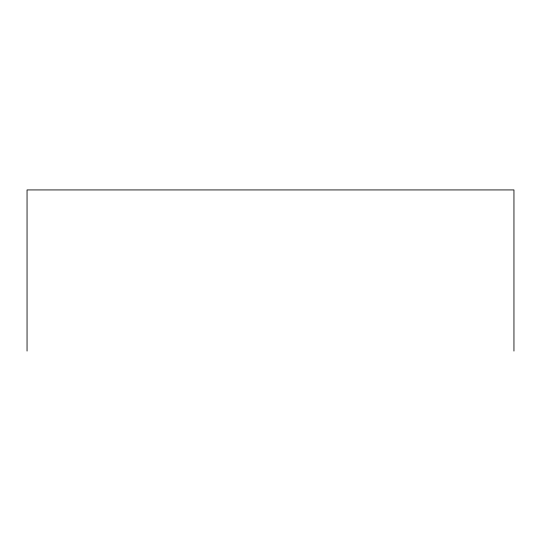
<?xml version="1.0" encoding="UTF-8"?>
<svg xmlns="http://www.w3.org/2000/svg" width="541" height="541" viewBox="0 0 541 541"><rect width="100%" height="100%" fill="white"/><g stroke="black" fill="none" stroke-linecap="round" stroke-linejoin="round"><path stroke-width="0.81" d="M513.95 351.068L513.95 189.932L27.05 189.932L27.05 351.068"/></g></svg>
